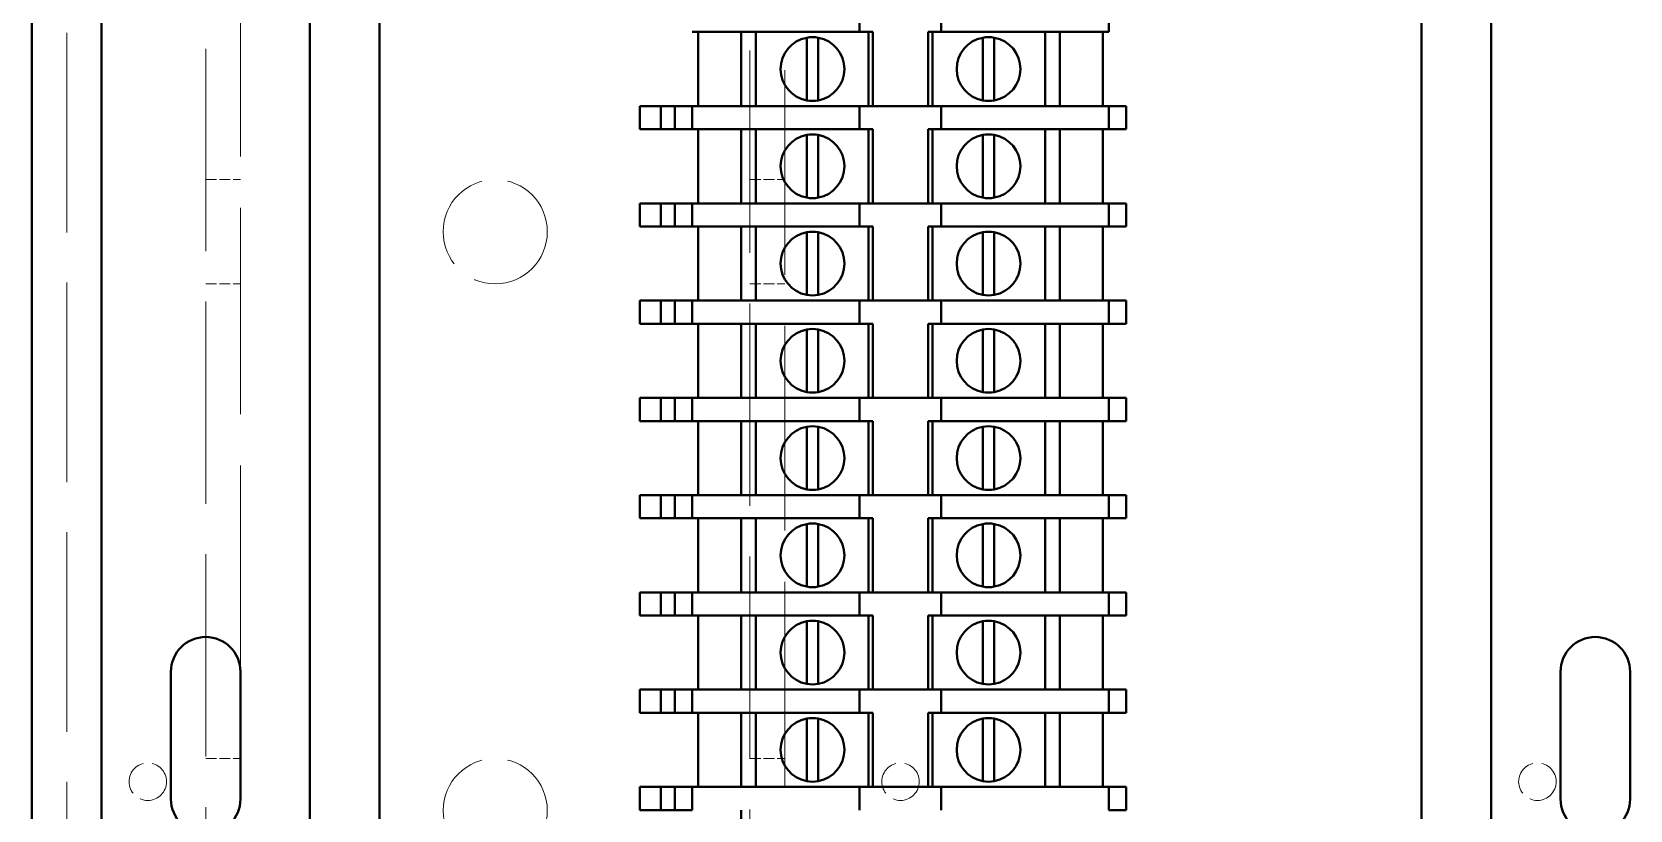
# Model space of a CAD drawing. Header units: millimetres. Extents: x 0 to 4752, y 0 to 3360.
# Drawn here: x 3539.1 to 3677.1, y 1175.9 to 1243.1 of the extents above; entities that cross this region are included whole.
import ezdxf

# ---------------------------------------------------------------- set-up
doc = ezdxf.new("R2010")
doc.units = ezdxf.units.MM
doc.header["$LTSCALE"] = 8
doc.linetypes.add('DASHED', pattern=[0.2067, 0.1654, -0.0413])
doc.layers.add('가려진 것(ISO)', color=2, linetype='DASHED', lineweight=18)
doc.layers.add('가시적인 것(ISO)', color=3, linetype='Continuous', lineweight=40)

msp = doc.modelspace()

# ---------------------------------------------------------------- linework, layer by layer
at = {"layer": '가려진 것(ISO)', "ltscale": 13.203516}
msp.add_line((3554.09, 1005.83), (3554.09, 1398.83), dxfattribs=at)
at = {"layer": '가려진 것(ISO)', "ltscale": 13.215807}
msp.add_line((3601.09, 502.83), (3601.09, 1398.83), dxfattribs=at)
at = {"layer": '가려진 것(ISO)', "ltscale": 13.359282}
msp.add_line((3604.09, 1155.83), (3604.09, 1398.83), dxfattribs=at)
at = {"layer": '가려진 것(ISO)', "ltscale": 13.039731}
msp.add_line((3542.09, 1350.83), (3542.09, 1005.83), dxfattribs=at)
at = {"layer": '가려진 것(ISO)', "ltscale": 13.455491}
for p, q in [((3557.09, 1187.83), (3557.09, 1276.83)), ((3557.09, 1087.83), (3557.09, 1176.83))]:
    msp.add_line(p, q, dxfattribs=at)
at = {"layer": '가려진 것(ISO)', "ltscale": 0.714161}
for p, q in [((3554.09, 1230.33), (3557.09, 1230.33)), ((3601.09, 1230.33), (3604.09, 1230.33)), ((3554.09, 1221.33), (3557.09, 1221.33)), ((3601.09, 1221.33), (3604.09, 1221.33)), ((3554.09, 1180.33), (3557.09, 1180.33)), ((3601.09, 1180.33), (3604.09, 1180.33))]:
    msp.add_line(p, q, dxfattribs=at)
at = {"layer": '가려진 것(ISO)', "ltscale": 6.731654}
for centre in [(3579.09, 1225.83), (3579.09, 1175.83)]:
    msp.add_circle(centre, 4.5, dxfattribs=at)
at = {"layer": '가려진 것(ISO)', "ltscale": 2.424827}
for centre in [(3549.09, 1178.33), (3614.09, 1178.33), (3669.09, 1178.33)]:
    msp.add_circle(centre, 1.62, dxfattribs=at)
at = {"layer": '가시적인 것(ISO)'}
for p, q in [((3539.09, 1005.83), (3539.09, 1345.18)), ((3545.09, 1005.83), (3545.09, 1345.18)), ((3563.09, 1005.83), (3563.09, 1345.18)), ((3569.09, 1005.83), (3569.09, 1345.18)), ((3659.09, 1005.83), (3659.09, 1345.18)), ((3665.09, 1005.83), (3665.09, 1345.18)), ((3610.56, 1245.08), (3610.56, 1243.08)), ((3617.61, 1245.08), (3617.61, 1243.08)), ((3632.09, 1245.08), (3632.09, 1243.08)), ((3596.09, 1243.08), (3597.49, 1243.08)), ((3596.63, 1243.08), (3596.63, 1236.68)), ((3609.09, 1243.08), (3597.49, 1243.08)), ((3600.34, 1243.08), (3600.34, 1236.68)), ((3601.59, 1243.08), (3601.59, 1236.68)), ((3609.09, 1243.08), (3610.56, 1243.08)), ((3611.69, 1243.08), (3610.56, 1243.08)), ((3611.34, 1243.08), (3611.34, 1236.68)), ((3611.69, 1243.08), (3611.69, 1236.68)), ((3616.49, 1243.08), (3616.49, 1236.68)), ((3617.61, 1243.08), (3616.49, 1243.08)), ((3616.84, 1243.08), (3616.84, 1236.68)), ((3617.61, 1243.08), (3619.09, 1243.08)), ((3630.69, 1243.08), (3619.09, 1243.08)), ((3626.59, 1243.08), (3626.59, 1236.68)), ((3627.84, 1243.08), (3627.84, 1236.68)), ((3630.69, 1243.08), (3632.09, 1243.08)), ((3631.55, 1243.08), (3631.55, 1236.68)), ((3605.99, 1238.74), (3605.99, 1241.03)), ((3606.99, 1241.03), (3606.99, 1238.74)), ((3621.19, 1238.74), (3621.19, 1241.03)), ((3622.19, 1241.03), (3622.19, 1238.74)), ((3593.39, 1236.68), (3591.59, 1236.68)), ((3591.59, 1236.68), (3591.59, 1234.68)), ((3594.59, 1236.68), (3593.39, 1236.68)), ((3593.39, 1236.68), (3593.39, 1234.68)), ((3596.09, 1236.68), (3594.59, 1236.68)), ((3594.59, 1236.68), (3594.59, 1234.68)), ((3596.09, 1236.68), (3597.49, 1236.68)), ((3596.09, 1236.68), (3596.09, 1234.68)), ((3609.09, 1236.68), (3597.49, 1236.68)), ((3609.09, 1236.68), (3610.56, 1236.68)), ((3617.61, 1236.68), (3610.56, 1236.68)), ((3610.56, 1236.68), (3610.56, 1234.68)), ((3616.49, 1236.68), (3611.69, 1236.68)), ((3617.61, 1236.68), (3619.09, 1236.68)), ((3617.61, 1236.68), (3617.61, 1234.68)), ((3630.69, 1236.68), (3619.09, 1236.68)), ((3630.69, 1236.68), (3632.09, 1236.68)), ((3633.59, 1236.68), (3632.09, 1236.68)), ((3632.09, 1236.68), (3632.09, 1234.68)), ((3633.59, 1236.68), (3633.59, 1234.68)), ((3593.39, 1234.68), (3591.59, 1234.68)), ((3594.59, 1234.68), (3593.39, 1234.68)), ((3596.09, 1234.68), (3594.59, 1234.68)), ((3596.09, 1234.68), (3597.49, 1234.68)), ((3596.63, 1234.68), (3596.63, 1228.28)), ((3609.09, 1234.68), (3597.49, 1234.68)), ((3600.34, 1234.68), (3600.34, 1228.28)), ((3601.59, 1234.68), (3601.59, 1228.28)), ((3609.09, 1234.68), (3610.56, 1234.68)), ((3611.69, 1234.68), (3610.56, 1234.68)), ((3611.34, 1234.68), (3611.34, 1228.28)), ((3611.69, 1234.68), (3611.69, 1228.28)), ((3616.49, 1234.68), (3616.49, 1228.28)), ((3617.61, 1234.68), (3616.49, 1234.68)), ((3616.84, 1234.68), (3616.84, 1228.28)), ((3617.61, 1234.68), (3619.09, 1234.68)), ((3630.69, 1234.68), (3619.09, 1234.68)), ((3626.59, 1234.68), (3626.59, 1228.28)), ((3627.84, 1234.68), (3627.84, 1228.28)), ((3630.69, 1234.68), (3632.09, 1234.68)), ((3631.55, 1234.68), (3631.55, 1228.28)), ((3633.59, 1234.68), (3632.09, 1234.68)), ((3605.99, 1230.34), (3605.99, 1232.63)), ((3606.99, 1232.63), (3606.99, 1230.34)), ((3621.19, 1230.34), (3621.19, 1232.63)), ((3622.19, 1232.63), (3622.19, 1230.34)), ((3593.39, 1228.28), (3591.59, 1228.28)), ((3591.59, 1228.28), (3591.59, 1226.28)), ((3594.59, 1228.28), (3593.39, 1228.28)), ((3593.39, 1228.28), (3593.39, 1226.28)), ((3596.09, 1228.28), (3594.59, 1228.28)), ((3594.59, 1228.28), (3594.59, 1226.28)), ((3596.09, 1228.28), (3597.49, 1228.28)), ((3596.09, 1228.28), (3596.09, 1226.28)), ((3609.09, 1228.28), (3597.49, 1228.28)), ((3609.09, 1228.28), (3610.56, 1228.28)), ((3617.61, 1228.28), (3610.56, 1228.28)), ((3610.56, 1228.28), (3610.56, 1226.28)), ((3616.49, 1228.28), (3611.69, 1228.28)), ((3617.61, 1228.28), (3619.09, 1228.28)), ((3617.61, 1228.28), (3617.61, 1226.28)), ((3630.69, 1228.28), (3619.09, 1228.28)), ((3630.69, 1228.28), (3632.09, 1228.28)), ((3633.59, 1228.28), (3632.09, 1228.28)), ((3632.09, 1228.28), (3632.09, 1226.28)), ((3633.59, 1228.28), (3633.59, 1226.28)), ((3593.39, 1226.28), (3591.59, 1226.28)), ((3594.59, 1226.28), (3593.39, 1226.28)), ((3596.09, 1226.28), (3594.59, 1226.28)), ((3596.09, 1226.28), (3597.49, 1226.28)), ((3596.63, 1226.28), (3596.63, 1219.88)), ((3609.09, 1226.28), (3597.49, 1226.28)), ((3600.34, 1226.28), (3600.34, 1219.88)), ((3601.59, 1226.28), (3601.59, 1219.88)), ((3609.09, 1226.28), (3610.56, 1226.28)), ((3611.69, 1226.28), (3610.56, 1226.28)), ((3611.34, 1226.28), (3611.34, 1219.88)), ((3611.69, 1226.28), (3611.69, 1219.88)), ((3616.49, 1226.28), (3616.49, 1219.88)), ((3617.61, 1226.28), (3616.49, 1226.28)), ((3616.84, 1226.28), (3616.84, 1219.88)), ((3617.61, 1226.28), (3619.09, 1226.28)), ((3630.69, 1226.28), (3619.09, 1226.28)), ((3626.59, 1226.28), (3626.59, 1219.88)), ((3627.84, 1226.28), (3627.84, 1219.88)), ((3630.69, 1226.28), (3632.09, 1226.28)), ((3631.55, 1226.28), (3631.55, 1219.88)), ((3633.59, 1226.28), (3632.09, 1226.28)), ((3605.99, 1221.94), (3605.99, 1224.23)), ((3606.99, 1224.23), (3606.99, 1221.94)), ((3621.19, 1221.94), (3621.19, 1224.23)), ((3622.19, 1224.23), (3622.19, 1221.94)), ((3593.39, 1219.88), (3591.59, 1219.88)), ((3591.59, 1219.88), (3591.59, 1217.88)), ((3594.59, 1219.88), (3593.39, 1219.88)), ((3593.39, 1219.88), (3593.39, 1217.88)), ((3596.09, 1219.88), (3594.59, 1219.88)), ((3594.59, 1219.88), (3594.59, 1217.88)), ((3596.09, 1219.88), (3597.49, 1219.88)), ((3596.09, 1219.88), (3596.09, 1217.88)), ((3609.09, 1219.88), (3597.49, 1219.88)), ((3609.09, 1219.88), (3610.56, 1219.88)), ((3617.61, 1219.88), (3610.56, 1219.88)), ((3610.56, 1219.88), (3610.56, 1217.88)), ((3616.49, 1219.88), (3611.69, 1219.88)), ((3617.61, 1219.88), (3619.09, 1219.88)), ((3617.61, 1219.88), (3617.61, 1217.88)), ((3630.69, 1219.88), (3619.09, 1219.88)), ((3630.69, 1219.88), (3632.09, 1219.88)), ((3633.59, 1219.88), (3632.09, 1219.88)), ((3632.09, 1219.88), (3632.09, 1217.88)), ((3633.59, 1219.88), (3633.59, 1217.88)), ((3593.39, 1217.88), (3591.59, 1217.88)), ((3594.59, 1217.88), (3593.39, 1217.88)), ((3596.09, 1217.88), (3594.59, 1217.88)), ((3596.09, 1217.88), (3597.49, 1217.88)), ((3596.63, 1217.88), (3596.63, 1211.48)), ((3609.09, 1217.88), (3597.49, 1217.88)), ((3600.34, 1217.88), (3600.34, 1211.48)), ((3601.59, 1217.88), (3601.59, 1211.48)), ((3609.09, 1217.88), (3610.56, 1217.88)), ((3611.69, 1217.88), (3610.56, 1217.88)), ((3611.34, 1217.88), (3611.34, 1211.48)), ((3611.69, 1217.88), (3611.69, 1211.48)), ((3616.49, 1217.88), (3616.49, 1211.48)), ((3617.61, 1217.88), (3616.49, 1217.88)), ((3616.84, 1217.88), (3616.84, 1211.48)), ((3617.61, 1217.88), (3619.09, 1217.88)), ((3630.69, 1217.88), (3619.09, 1217.88)), ((3626.59, 1217.88), (3626.59, 1211.48)), ((3627.84, 1217.88), (3627.84, 1211.48)), ((3630.69, 1217.88), (3632.09, 1217.88)), ((3631.55, 1217.88), (3631.55, 1211.48)), ((3633.59, 1217.88), (3632.09, 1217.88)), ((3605.99, 1213.54), (3605.99, 1215.83)), ((3606.99, 1215.83), (3606.99, 1213.54)), ((3621.19, 1213.54), (3621.19, 1215.83)), ((3622.19, 1215.83), (3622.19, 1213.54)), ((3593.39, 1211.48), (3591.59, 1211.48)), ((3591.59, 1211.48), (3591.59, 1209.48)), ((3594.59, 1211.48), (3593.39, 1211.48)), ((3593.39, 1211.48), (3593.39, 1209.48)), ((3596.09, 1211.48), (3594.59, 1211.48)), ((3594.59, 1211.48), (3594.59, 1209.48)), ((3596.09, 1211.48), (3597.49, 1211.48)), ((3596.09, 1211.48), (3596.09, 1209.48)), ((3609.09, 1211.48), (3597.49, 1211.48)), ((3609.09, 1211.48), (3610.56, 1211.48)), ((3617.61, 1211.48), (3610.56, 1211.48)), ((3610.56, 1211.48), (3610.56, 1209.48)), ((3616.49, 1211.48), (3611.69, 1211.48)), ((3617.61, 1211.48), (3619.09, 1211.48)), ((3617.61, 1211.48), (3617.61, 1209.48)), ((3630.69, 1211.48), (3619.09, 1211.48)), ((3630.69, 1211.48), (3632.09, 1211.48)), ((3633.59, 1211.48), (3632.09, 1211.48)), ((3632.09, 1211.48), (3632.09, 1209.48)), ((3633.59, 1211.48), (3633.59, 1209.48)), ((3593.39, 1209.48), (3591.59, 1209.48)), ((3594.59, 1209.48), (3593.39, 1209.48)), ((3596.09, 1209.48), (3594.59, 1209.48)), ((3596.09, 1209.48), (3597.49, 1209.48)), ((3596.63, 1209.48), (3596.63, 1203.08)), ((3609.09, 1209.48), (3597.49, 1209.48)), ((3600.34, 1209.48), (3600.34, 1203.08)), ((3601.59, 1209.48), (3601.59, 1203.08)), ((3609.09, 1209.48), (3610.56, 1209.48)), ((3611.69, 1209.48), (3610.56, 1209.48)), ((3611.34, 1209.48), (3611.34, 1203.08)), ((3611.69, 1209.48), (3611.69, 1203.08)), ((3616.49, 1209.48), (3616.49, 1203.08)), ((3617.61, 1209.48), (3616.49, 1209.48)), ((3616.84, 1209.48), (3616.84, 1203.08)), ((3617.61, 1209.48), (3619.09, 1209.48)), ((3630.69, 1209.48), (3619.09, 1209.48)), ((3626.59, 1209.48), (3626.59, 1203.08)), ((3627.84, 1209.48), (3627.84, 1203.08)), ((3630.69, 1209.48), (3632.09, 1209.48)), ((3631.55, 1209.48), (3631.55, 1203.08)), ((3633.59, 1209.48), (3632.09, 1209.48)), ((3605.99, 1205.14), (3605.99, 1207.43)), ((3606.99, 1207.43), (3606.99, 1205.14)), ((3621.19, 1205.14), (3621.19, 1207.43)), ((3622.19, 1207.43), (3622.19, 1205.14)), ((3593.39, 1203.08), (3591.59, 1203.08)), ((3591.59, 1203.08), (3591.59, 1201.08)), ((3594.59, 1203.08), (3593.39, 1203.08)), ((3593.39, 1203.08), (3593.39, 1201.08)), ((3596.09, 1203.08), (3594.59, 1203.08)), ((3594.59, 1203.08), (3594.59, 1201.08)), ((3596.09, 1203.08), (3597.49, 1203.08)), ((3596.09, 1203.08), (3596.09, 1201.08)), ((3609.09, 1203.08), (3597.49, 1203.08)), ((3609.09, 1203.08), (3610.56, 1203.08)), ((3617.61, 1203.08), (3610.56, 1203.08)), ((3610.56, 1203.08), (3610.56, 1201.08)), ((3616.49, 1203.08), (3611.69, 1203.08)), ((3617.61, 1203.08), (3619.09, 1203.08)), ((3617.61, 1203.08), (3617.61, 1201.08)), ((3630.69, 1203.08), (3619.09, 1203.08)), ((3630.69, 1203.08), (3632.09, 1203.08)), ((3633.59, 1203.08), (3632.09, 1203.08)), ((3632.09, 1203.08), (3632.09, 1201.08)), ((3633.59, 1203.08), (3633.59, 1201.08)), ((3593.39, 1201.08), (3591.59, 1201.08)), ((3594.59, 1201.08), (3593.39, 1201.08)), ((3596.09, 1201.08), (3594.59, 1201.08)), ((3596.09, 1201.08), (3597.49, 1201.08)), ((3596.63, 1201.08), (3596.63, 1194.68)), ((3609.09, 1201.08), (3597.49, 1201.08)), ((3600.34, 1201.08), (3600.34, 1194.68)), ((3601.59, 1201.08), (3601.59, 1194.68)), ((3609.09, 1201.08), (3610.56, 1201.08)), ((3611.69, 1201.08), (3610.56, 1201.08)), ((3611.34, 1201.08), (3611.34, 1194.68)), ((3611.69, 1201.08), (3611.69, 1194.68)), ((3616.49, 1201.08), (3616.49, 1194.68)), ((3617.61, 1201.08), (3616.49, 1201.08)), ((3616.84, 1201.08), (3616.84, 1194.68)), ((3617.61, 1201.08), (3619.09, 1201.08)), ((3630.69, 1201.08), (3619.09, 1201.08)), ((3626.59, 1201.08), (3626.59, 1194.68)), ((3627.84, 1201.08), (3627.84, 1194.68)), ((3630.69, 1201.08), (3632.09, 1201.08)), ((3631.55, 1201.08), (3631.55, 1194.68)), ((3633.59, 1201.08), (3632.09, 1201.08)), ((3605.99, 1196.74), (3605.99, 1199.03)), ((3606.99, 1199.03), (3606.99, 1196.74)), ((3621.19, 1196.74), (3621.19, 1199.03)), ((3622.19, 1199.03), (3622.19, 1196.74)), ((3593.39, 1194.68), (3591.59, 1194.68)), ((3591.59, 1194.68), (3591.59, 1192.68)), ((3594.59, 1194.68), (3593.39, 1194.68)), ((3593.39, 1194.68), (3593.39, 1192.68)), ((3596.09, 1194.68), (3594.59, 1194.68)), ((3594.59, 1194.68), (3594.59, 1192.68)), ((3596.09, 1194.68), (3597.49, 1194.68)), ((3596.09, 1194.68), (3596.09, 1192.68)), ((3609.09, 1194.68), (3597.49, 1194.68)), ((3609.09, 1194.68), (3610.56, 1194.68)), ((3617.61, 1194.68), (3610.56, 1194.68)), ((3610.56, 1194.68), (3610.56, 1192.68)), ((3616.49, 1194.68), (3611.69, 1194.68)), ((3617.61, 1194.68), (3619.09, 1194.68)), ((3617.61, 1194.68), (3617.61, 1192.68)), ((3630.69, 1194.68), (3619.09, 1194.68)), ((3630.69, 1194.68), (3632.09, 1194.68)), ((3633.59, 1194.68), (3632.09, 1194.68)), ((3632.09, 1194.68), (3632.09, 1192.68)), ((3633.59, 1194.68), (3633.59, 1192.68)), ((3593.39, 1192.68), (3591.59, 1192.68)), ((3594.59, 1192.68), (3593.39, 1192.68)), ((3596.09, 1192.68), (3594.59, 1192.68)), ((3596.09, 1192.68), (3597.49, 1192.68)), ((3596.63, 1192.68), (3596.63, 1186.28)), ((3609.09, 1192.68), (3597.49, 1192.68)), ((3600.34, 1192.68), (3600.34, 1186.28)), ((3601.59, 1192.68), (3601.59, 1186.28)), ((3609.09, 1192.68), (3610.56, 1192.68)), ((3611.69, 1192.68), (3610.56, 1192.68)), ((3611.34, 1192.68), (3611.34, 1186.28)), ((3611.69, 1192.68), (3611.69, 1186.28)), ((3616.49, 1192.68), (3616.49, 1186.28)), ((3617.61, 1192.68), (3616.49, 1192.68)), ((3616.84, 1192.68), (3616.84, 1186.28)), ((3617.61, 1192.68), (3619.09, 1192.68)), ((3630.69, 1192.68), (3619.09, 1192.68)), ((3626.59, 1192.68), (3626.59, 1186.28)), ((3627.84, 1192.68), (3627.84, 1186.28)), ((3630.69, 1192.68), (3632.09, 1192.68)), ((3631.55, 1192.68), (3631.55, 1186.28)), ((3633.59, 1192.68), (3632.09, 1192.68)), ((3605.99, 1188.34), (3605.99, 1190.63)), ((3606.99, 1190.63), (3606.99, 1188.34)), ((3621.19, 1188.34), (3621.19, 1190.63)), ((3622.19, 1190.63), (3622.19, 1188.34)), ((3551.09, 1176.83), (3551.09, 1187.83)), ((3557.09, 1187.83), (3557.09, 1176.83)), ((3671.09, 1176.83), (3671.09, 1187.83)), ((3677.09, 1187.83), (3677.09, 1176.83)), ((3593.39, 1186.28), (3591.59, 1186.28)), ((3591.59, 1186.28), (3591.59, 1184.28)), ((3594.59, 1186.28), (3593.39, 1186.28)), ((3593.39, 1186.28), (3593.39, 1184.28)), ((3596.09, 1186.28), (3594.59, 1186.28)), ((3594.59, 1186.28), (3594.59, 1184.28)), ((3596.09, 1186.28), (3597.49, 1186.28)), ((3596.09, 1186.28), (3596.09, 1184.28)), ((3609.09, 1186.28), (3597.49, 1186.28)), ((3609.09, 1186.28), (3610.56, 1186.28)), ((3617.61, 1186.28), (3610.56, 1186.28)), ((3610.56, 1186.28), (3610.56, 1184.28)), ((3616.49, 1186.28), (3611.69, 1186.28)), ((3617.61, 1186.28), (3619.09, 1186.28)), ((3617.61, 1186.28), (3617.61, 1184.28)), ((3630.69, 1186.28), (3619.09, 1186.28)), ((3630.69, 1186.28), (3632.09, 1186.28)), ((3633.59, 1186.28), (3632.09, 1186.28)), ((3632.09, 1186.28), (3632.09, 1184.28)), ((3633.59, 1186.28), (3633.59, 1184.28)), ((3593.39, 1184.28), (3591.59, 1184.28)), ((3594.59, 1184.28), (3593.39, 1184.28)), ((3596.09, 1184.28), (3594.59, 1184.28)), ((3596.09, 1184.28), (3597.49, 1184.28)), ((3596.63, 1184.28), (3596.63, 1177.88)), ((3609.09, 1184.28), (3597.49, 1184.28)), ((3600.34, 1184.28), (3600.34, 1177.88)), ((3601.59, 1184.28), (3601.59, 1177.88)), ((3609.09, 1184.28), (3610.56, 1184.28)), ((3611.69, 1184.28), (3610.56, 1184.28)), ((3611.34, 1184.28), (3611.34, 1177.88)), ((3611.69, 1184.28), (3611.69, 1177.88)), ((3616.49, 1184.28), (3616.49, 1177.88)), ((3617.61, 1184.28), (3616.49, 1184.28)), ((3616.84, 1184.28), (3616.84, 1177.88)), ((3617.61, 1184.28), (3619.09, 1184.28)), ((3630.69, 1184.28), (3619.09, 1184.28)), ((3626.59, 1184.28), (3626.59, 1177.88)), ((3627.84, 1184.28), (3627.84, 1177.88)), ((3630.69, 1184.28), (3632.09, 1184.28)), ((3631.55, 1184.28), (3631.55, 1177.88)), ((3633.59, 1184.28), (3632.09, 1184.28)), ((3605.99, 1179.94), (3605.99, 1182.23)), ((3606.99, 1182.23), (3606.99, 1179.94)), ((3621.19, 1179.94), (3621.19, 1182.23)), ((3622.19, 1182.23), (3622.19, 1179.94)), ((3593.39, 1177.88), (3591.59, 1177.88)), ((3591.59, 1177.88), (3591.59, 1175.88)), ((3594.59, 1177.88), (3593.39, 1177.88)), ((3593.39, 1177.88), (3593.39, 1175.88)), ((3596.09, 1177.88), (3594.59, 1177.88)), ((3594.59, 1177.88), (3594.59, 1175.88)), ((3596.09, 1177.88), (3597.49, 1177.88)), ((3596.09, 1177.88), (3596.09, 1175.88)), ((3609.09, 1177.88), (3597.49, 1177.88)), ((3609.09, 1177.88), (3610.56, 1177.88)), ((3617.61, 1177.88), (3610.56, 1177.88)), ((3610.56, 1177.88), (3610.56, 1175.88)), ((3616.49, 1177.88), (3611.69, 1177.88)), ((3617.61, 1177.88), (3619.09, 1177.88)), ((3617.61, 1177.88), (3617.61, 1175.88)), ((3630.69, 1177.88), (3619.09, 1177.88)), ((3630.69, 1177.88), (3632.09, 1177.88)), ((3633.59, 1177.88), (3632.09, 1177.88)), ((3632.09, 1177.88), (3632.09, 1175.88)), ((3633.59, 1177.88), (3633.59, 1175.88)), ((3593.39, 1175.88), (3591.59, 1175.88)), ((3594.59, 1175.88), (3593.39, 1175.88)), ((3596.09, 1175.88), (3594.59, 1175.88)), ((3600.34, 1175.88), (3600.34, 1169.48)), ((3633.59, 1175.88), (3632.09, 1175.88))]:
    msp.add_line(p, q, dxfattribs=at)
for centre, radius, start, end in [((3606.49, 1239.88), 2.75, 100.4757, 259.5243), ((3606.49, 1239.88), 2.75, 79.5243, 100.4757), ((3606.49, 1239.88), 2.75, 280.4757, 79.5243), ((3621.69, 1239.88), 2.75, 100.4757, 259.5243), ((3621.69, 1239.88), 2.75, 79.5243, 100.4757), ((3621.69, 1239.88), 2.75, 280.4757, 79.5243), ((3606.49, 1239.88), 2.75, 259.5243, 280.4757), ((3621.69, 1239.88), 2.75, 259.5243, 280.4757), ((3606.49, 1231.48), 2.75, 100.4757, 259.5243), ((3606.49, 1231.48), 2.75, 79.5243, 100.4757), ((3606.49, 1231.48), 2.75, 280.4757, 79.5243), ((3621.69, 1231.48), 2.75, 100.4757, 259.5243), ((3621.69, 1231.48), 2.75, 79.5243, 100.4757), ((3621.69, 1231.48), 2.75, 280.4757, 79.5243), ((3606.49, 1231.48), 2.75, 259.5243, 280.4757), ((3621.69, 1231.48), 2.75, 259.5243, 280.4757), ((3606.49, 1223.08), 2.75, 100.4757, 259.5243), ((3606.49, 1223.08), 2.75, 79.5243, 100.4757), ((3606.49, 1223.08), 2.75, 280.4757, 79.5243), ((3621.69, 1223.08), 2.75, 100.4757, 259.5243), ((3621.69, 1223.08), 2.75, 79.5243, 100.4757), ((3621.69, 1223.08), 2.75, 280.4757, 79.5243), ((3606.49, 1223.08), 2.75, 259.5243, 280.4757), ((3621.69, 1223.08), 2.75, 259.5243, 280.4757), ((3606.49, 1214.68), 2.75, 100.4757, 259.5243), ((3606.49, 1214.68), 2.75, 79.5243, 100.4757), ((3606.49, 1214.68), 2.75, 280.4757, 79.5243), ((3621.69, 1214.68), 2.75, 100.4757, 259.5243), ((3621.69, 1214.68), 2.75, 79.5243, 100.4757), ((3621.69, 1214.68), 2.75, 280.4757, 79.5243), ((3606.49, 1214.68), 2.75, 259.5243, 280.4757), ((3621.69, 1214.68), 2.75, 259.5243, 280.4757), ((3606.49, 1206.28), 2.75, 100.4757, 259.5243), ((3606.49, 1206.28), 2.75, 79.5243, 100.4757), ((3606.49, 1206.28), 2.75, 280.4757, 79.5243), ((3621.69, 1206.28), 2.75, 100.4757, 259.5243), ((3621.69, 1206.28), 2.75, 79.5243, 100.4757), ((3621.69, 1206.28), 2.75, 280.4757, 79.5243), ((3606.49, 1206.28), 2.75, 259.5243, 280.4757), ((3621.69, 1206.28), 2.75, 259.5243, 280.4757), ((3606.49, 1197.88), 2.75, 79.5243, 100.4757), ((3621.69, 1197.88), 2.75, 79.5243, 100.4757), ((3606.49, 1197.88), 2.75, 100.4757, 259.5243), ((3606.49, 1197.88), 2.75, 280.4757, 79.5243), ((3621.69, 1197.88), 2.75, 100.4757, 259.5243), ((3621.69, 1197.88), 2.75, 280.4757, 79.5243), ((3606.49, 1197.88), 2.75, 259.5243, 280.4757), ((3621.69, 1197.88), 2.75, 259.5243, 280.4757), ((3606.49, 1189.48), 2.75, 100.4757, 259.5243), ((3606.49, 1189.48), 2.75, 79.5243, 100.4757), ((3606.49, 1189.48), 2.75, 280.4757, 79.5243), ((3621.69, 1189.48), 2.75, 100.4757, 259.5243), ((3621.69, 1189.48), 2.75, 79.5243, 100.4757), ((3621.69, 1189.48), 2.75, 280.4757, 79.5243), ((3554.09, 1187.83), 3, 0, 180), ((3674.09, 1187.83), 3, 0, 180), ((3606.49, 1189.48), 2.75, 259.5243, 280.4757), ((3621.69, 1189.48), 2.75, 259.5243, 280.4757), ((3606.49, 1181.08), 2.75, 100.4757, 259.5243), ((3606.49, 1181.08), 2.75, 79.5243, 100.4757), ((3606.49, 1181.08), 2.75, 280.4757, 79.5243), ((3621.69, 1181.08), 2.75, 100.4757, 259.5243), ((3621.69, 1181.08), 2.75, 79.5243, 100.4757), ((3621.69, 1181.08), 2.75, 280.4757, 79.5243), ((3606.49, 1181.08), 2.75, 259.5243, 280.4757), ((3621.69, 1181.08), 2.75, 259.5243, 280.4757), ((3554.09, 1176.83), 3, 180, 0), ((3674.09, 1176.83), 3, 180, 0)]:
    msp.add_arc(centre, radius, start, end, dxfattribs=at)
for points, knots in [([(3605.99, 1241.03), (3605.99, 1241.23), (3605.99, 1241.46), (3605.99, 1241.82), (3605.99, 1242.01), (3605.99, 1242.28), (3605.99, 1242.4), (3605.99, 1242.54), (3605.99, 1242.57), (3605.99, 1242.59)], [0.7826557, 0.7826557, 0.7826557, 0.7826557, 0.8426253, 0.8426253, 0.8991856, 0.8991856, 0.9546323, 0.9546323, 1.009615, 1.009615, 1.009615, 1.009615]), ([(3606.99, 1242.59), (3606.99, 1242.57), (3606.99, 1242.54), (3606.99, 1242.4), (3606.99, 1242.28), (3606.99, 1242.01), (3606.99, 1241.82), (3606.99, 1241.46), (3606.99, 1241.23), (3606.99, 1241.03)], [0.3365383, 0.3365383, 0.3365383, 0.3365383, 0.391521, 0.391521, 0.4469677, 0.4469677, 0.503528, 0.503528, 0.5634976, 0.5634976, 0.5634976, 0.5634976]), ([(3621.19, 1241.03), (3621.19, 1241.23), (3621.19, 1241.46), (3621.19, 1241.82), (3621.19, 1242.01), (3621.19, 1242.28), (3621.19, 1242.4), (3621.19, 1242.54), (3621.19, 1242.57), (3621.19, 1242.59)], [0.7826557, 0.7826557, 0.7826557, 0.7826557, 0.8426253, 0.8426253, 0.8991856, 0.8991856, 0.9546323, 0.9546323, 1.009615, 1.009615, 1.009615, 1.009615]), ([(3622.19, 1242.59), (3622.19, 1242.57), (3622.19, 1242.54), (3622.19, 1242.4), (3622.19, 1242.28), (3622.19, 1242.01), (3622.19, 1241.82), (3622.19, 1241.46), (3622.19, 1241.23), (3622.19, 1241.03)], [0.3365383, 0.3365383, 0.3365383, 0.3365383, 0.391521, 0.391521, 0.4469677, 0.4469677, 0.503528, 0.503528, 0.5634976, 0.5634976, 0.5634976, 0.5634976]), ([(3605.99, 1237.18), (3605.99, 1237.2), (3605.99, 1237.22), (3605.99, 1237.36), (3605.99, 1237.49), (3605.99, 1237.75), (3605.99, 1237.94), (3605.99, 1238.3), (3605.99, 1238.54), (3605.99, 1238.74)], [0.3365383, 0.3365383, 0.3365383, 0.3365383, 0.391521, 0.391521, 0.4469677, 0.4469677, 0.503528, 0.503528, 0.5634976, 0.5634976, 0.5634976, 0.5634976]), ([(3606.99, 1238.74), (3606.99, 1238.54), (3606.99, 1238.3), (3606.99, 1237.94), (3606.99, 1237.75), (3606.99, 1237.49), (3606.99, 1237.36), (3606.99, 1237.22), (3606.99, 1237.2), (3606.99, 1237.18)], [0.7826557, 0.7826557, 0.7826557, 0.7826557, 0.8426253, 0.8426253, 0.8991856, 0.8991856, 0.9546323, 0.9546323, 1.009615, 1.009615, 1.009615, 1.009615]), ([(3621.19, 1237.18), (3621.19, 1237.2), (3621.19, 1237.22), (3621.19, 1237.36), (3621.19, 1237.49), (3621.19, 1237.75), (3621.19, 1237.94), (3621.19, 1238.3), (3621.19, 1238.54), (3621.19, 1238.74)], [0.3365383, 0.3365383, 0.3365383, 0.3365383, 0.391521, 0.391521, 0.4469677, 0.4469677, 0.503528, 0.503528, 0.5634976, 0.5634976, 0.5634976, 0.5634976]), ([(3622.19, 1238.74), (3622.19, 1238.54), (3622.19, 1238.3), (3622.19, 1237.94), (3622.19, 1237.75), (3622.19, 1237.49), (3622.19, 1237.36), (3622.19, 1237.22), (3622.19, 1237.2), (3622.19, 1237.18)], [0.7826557, 0.7826557, 0.7826557, 0.7826557, 0.8426253, 0.8426253, 0.8991856, 0.8991856, 0.9546323, 0.9546323, 1.009615, 1.009615, 1.009615, 1.009615]), ([(3605.99, 1232.63), (3605.99, 1232.83), (3605.99, 1233.06), (3605.99, 1233.42), (3605.99, 1233.61), (3605.99, 1233.88), (3605.99, 1234), (3605.99, 1234.14), (3605.99, 1234.17), (3605.99, 1234.19)], [0.7826557, 0.7826557, 0.7826557, 0.7826557, 0.8426253, 0.8426253, 0.8991856, 0.8991856, 0.9546323, 0.9546323, 1.009615, 1.009615, 1.009615, 1.009615]), ([(3606.99, 1234.19), (3606.99, 1234.17), (3606.99, 1234.14), (3606.99, 1234), (3606.99, 1233.88), (3606.99, 1233.61), (3606.99, 1233.42), (3606.99, 1233.06), (3606.99, 1232.83), (3606.99, 1232.63)], [0.3365383, 0.3365383, 0.3365383, 0.3365383, 0.391521, 0.391521, 0.4469677, 0.4469677, 0.503528, 0.503528, 0.5634976, 0.5634976, 0.5634976, 0.5634976]), ([(3621.19, 1232.63), (3621.19, 1232.83), (3621.19, 1233.06), (3621.19, 1233.42), (3621.19, 1233.61), (3621.19, 1233.88), (3621.19, 1234), (3621.19, 1234.14), (3621.19, 1234.17), (3621.19, 1234.19)], [0.7826557, 0.7826557, 0.7826557, 0.7826557, 0.8426253, 0.8426253, 0.8991856, 0.8991856, 0.9546323, 0.9546323, 1.009615, 1.009615, 1.009615, 1.009615]), ([(3622.19, 1234.19), (3622.19, 1234.17), (3622.19, 1234.14), (3622.19, 1234), (3622.19, 1233.88), (3622.19, 1233.61), (3622.19, 1233.42), (3622.19, 1233.06), (3622.19, 1232.83), (3622.19, 1232.63)], [0.3365383, 0.3365383, 0.3365383, 0.3365383, 0.391521, 0.391521, 0.4469677, 0.4469677, 0.503528, 0.503528, 0.5634976, 0.5634976, 0.5634976, 0.5634976]), ([(3605.99, 1228.78), (3605.99, 1228.8), (3605.99, 1228.82), (3605.99, 1228.96), (3605.99, 1229.09), (3605.99, 1229.35), (3605.99, 1229.54), (3605.99, 1229.9), (3605.99, 1230.14), (3605.99, 1230.34)], [0.3365383, 0.3365383, 0.3365383, 0.3365383, 0.391521, 0.391521, 0.4469677, 0.4469677, 0.503528, 0.503528, 0.5634976, 0.5634976, 0.5634976, 0.5634976]), ([(3606.99, 1230.34), (3606.99, 1230.14), (3606.99, 1229.9), (3606.99, 1229.54), (3606.99, 1229.35), (3606.99, 1229.09), (3606.99, 1228.96), (3606.99, 1228.82), (3606.99, 1228.8), (3606.99, 1228.78)], [0.7826557, 0.7826557, 0.7826557, 0.7826557, 0.8426253, 0.8426253, 0.8991856, 0.8991856, 0.9546323, 0.9546323, 1.009615, 1.009615, 1.009615, 1.009615]), ([(3621.19, 1228.78), (3621.19, 1228.8), (3621.19, 1228.82), (3621.19, 1228.96), (3621.19, 1229.09), (3621.19, 1229.35), (3621.19, 1229.54), (3621.19, 1229.9), (3621.19, 1230.14), (3621.19, 1230.34)], [0.3365383, 0.3365383, 0.3365383, 0.3365383, 0.391521, 0.391521, 0.4469677, 0.4469677, 0.503528, 0.503528, 0.5634976, 0.5634976, 0.5634976, 0.5634976]), ([(3622.19, 1230.34), (3622.19, 1230.14), (3622.19, 1229.9), (3622.19, 1229.54), (3622.19, 1229.35), (3622.19, 1229.09), (3622.19, 1228.96), (3622.19, 1228.82), (3622.19, 1228.8), (3622.19, 1228.78)], [0.7826557, 0.7826557, 0.7826557, 0.7826557, 0.8426253, 0.8426253, 0.8991856, 0.8991856, 0.9546323, 0.9546323, 1.009615, 1.009615, 1.009615, 1.009615]), ([(3605.99, 1224.23), (3605.99, 1224.43), (3605.99, 1224.66), (3605.99, 1225.02), (3605.99, 1225.21), (3605.99, 1225.48), (3605.99, 1225.6), (3605.99, 1225.74), (3605.99, 1225.77), (3605.99, 1225.79)], [0.7826557, 0.7826557, 0.7826557, 0.7826557, 0.8426253, 0.8426253, 0.8991856, 0.8991856, 0.9546323, 0.9546323, 1.009615, 1.009615, 1.009615, 1.009615]), ([(3606.99, 1225.79), (3606.99, 1225.77), (3606.99, 1225.74), (3606.99, 1225.6), (3606.99, 1225.48), (3606.99, 1225.21), (3606.99, 1225.02), (3606.99, 1224.66), (3606.99, 1224.43), (3606.99, 1224.23)], [0.3365383, 0.3365383, 0.3365383, 0.3365383, 0.391521, 0.391521, 0.4469677, 0.4469677, 0.503528, 0.503528, 0.5634976, 0.5634976, 0.5634976, 0.5634976]), ([(3621.19, 1224.23), (3621.19, 1224.43), (3621.19, 1224.66), (3621.19, 1225.02), (3621.19, 1225.21), (3621.19, 1225.48), (3621.19, 1225.6), (3621.19, 1225.74), (3621.19, 1225.77), (3621.19, 1225.79)], [0.7826557, 0.7826557, 0.7826557, 0.7826557, 0.8426253, 0.8426253, 0.8991856, 0.8991856, 0.9546323, 0.9546323, 1.009615, 1.009615, 1.009615, 1.009615]), ([(3622.19, 1225.79), (3622.19, 1225.77), (3622.19, 1225.74), (3622.19, 1225.6), (3622.19, 1225.48), (3622.19, 1225.21), (3622.19, 1225.02), (3622.19, 1224.66), (3622.19, 1224.43), (3622.19, 1224.23)], [0.3365383, 0.3365383, 0.3365383, 0.3365383, 0.391521, 0.391521, 0.4469677, 0.4469677, 0.503528, 0.503528, 0.5634976, 0.5634976, 0.5634976, 0.5634976]), ([(3605.99, 1220.38), (3605.99, 1220.4), (3605.99, 1220.42), (3605.99, 1220.56), (3605.99, 1220.69), (3605.99, 1220.95), (3605.99, 1221.14), (3605.99, 1221.5), (3605.99, 1221.74), (3605.99, 1221.94)], [0.3365383, 0.3365383, 0.3365383, 0.3365383, 0.391521, 0.391521, 0.4469677, 0.4469677, 0.503528, 0.503528, 0.5634976, 0.5634976, 0.5634976, 0.5634976]), ([(3606.99, 1221.94), (3606.99, 1221.74), (3606.99, 1221.5), (3606.99, 1221.14), (3606.99, 1220.95), (3606.99, 1220.69), (3606.99, 1220.56), (3606.99, 1220.42), (3606.99, 1220.4), (3606.99, 1220.38)], [0.7826557, 0.7826557, 0.7826557, 0.7826557, 0.8426253, 0.8426253, 0.8991856, 0.8991856, 0.9546323, 0.9546323, 1.009615, 1.009615, 1.009615, 1.009615]), ([(3621.19, 1220.38), (3621.19, 1220.4), (3621.19, 1220.42), (3621.19, 1220.56), (3621.19, 1220.69), (3621.19, 1220.95), (3621.19, 1221.14), (3621.19, 1221.5), (3621.19, 1221.74), (3621.19, 1221.94)], [0.3365383, 0.3365383, 0.3365383, 0.3365383, 0.391521, 0.391521, 0.4469677, 0.4469677, 0.503528, 0.503528, 0.5634976, 0.5634976, 0.5634976, 0.5634976]), ([(3622.19, 1221.94), (3622.19, 1221.74), (3622.19, 1221.5), (3622.19, 1221.14), (3622.19, 1220.95), (3622.19, 1220.69), (3622.19, 1220.56), (3622.19, 1220.42), (3622.19, 1220.4), (3622.19, 1220.38)], [0.7826557, 0.7826557, 0.7826557, 0.7826557, 0.8426253, 0.8426253, 0.8991856, 0.8991856, 0.9546323, 0.9546323, 1.009615, 1.009615, 1.009615, 1.009615]), ([(3605.99, 1215.83), (3605.99, 1216.03), (3605.99, 1216.26), (3605.99, 1216.62), (3605.99, 1216.81), (3605.99, 1217.08), (3605.99, 1217.2), (3605.99, 1217.34), (3605.99, 1217.37), (3605.99, 1217.39)], [0.7826557, 0.7826557, 0.7826557, 0.7826557, 0.8426253, 0.8426253, 0.8991856, 0.8991856, 0.9546323, 0.9546323, 1.009615, 1.009615, 1.009615, 1.009615]), ([(3606.99, 1217.39), (3606.99, 1217.37), (3606.99, 1217.34), (3606.99, 1217.2), (3606.99, 1217.08), (3606.99, 1216.81), (3606.99, 1216.62), (3606.99, 1216.26), (3606.99, 1216.03), (3606.99, 1215.83)], [0.3365383, 0.3365383, 0.3365383, 0.3365383, 0.391521, 0.391521, 0.4469677, 0.4469677, 0.503528, 0.503528, 0.5634976, 0.5634976, 0.5634976, 0.5634976]), ([(3621.19, 1215.83), (3621.19, 1216.03), (3621.19, 1216.26), (3621.19, 1216.62), (3621.19, 1216.81), (3621.19, 1217.08), (3621.19, 1217.2), (3621.19, 1217.34), (3621.19, 1217.37), (3621.19, 1217.39)], [0.7826557, 0.7826557, 0.7826557, 0.7826557, 0.8426253, 0.8426253, 0.8991856, 0.8991856, 0.9546323, 0.9546323, 1.009615, 1.009615, 1.009615, 1.009615]), ([(3622.19, 1217.39), (3622.19, 1217.37), (3622.19, 1217.34), (3622.19, 1217.2), (3622.19, 1217.08), (3622.19, 1216.81), (3622.19, 1216.62), (3622.19, 1216.26), (3622.19, 1216.03), (3622.19, 1215.83)], [0.3365383, 0.3365383, 0.3365383, 0.3365383, 0.391521, 0.391521, 0.4469677, 0.4469677, 0.503528, 0.503528, 0.5634976, 0.5634976, 0.5634976, 0.5634976]), ([(3605.99, 1211.98), (3605.99, 1212), (3605.99, 1212.02), (3605.99, 1212.16), (3605.99, 1212.29), (3605.99, 1212.55), (3605.99, 1212.74), (3605.99, 1213.1), (3605.99, 1213.34), (3605.99, 1213.54)], [0.3365383, 0.3365383, 0.3365383, 0.3365383, 0.391521, 0.391521, 0.4469677, 0.4469677, 0.503528, 0.503528, 0.5634976, 0.5634976, 0.5634976, 0.5634976]), ([(3606.99, 1213.54), (3606.99, 1213.34), (3606.99, 1213.1), (3606.99, 1212.74), (3606.99, 1212.55), (3606.99, 1212.29), (3606.99, 1212.16), (3606.99, 1212.02), (3606.99, 1212), (3606.99, 1211.98)], [0.7826557, 0.7826557, 0.7826557, 0.7826557, 0.8426253, 0.8426253, 0.8991856, 0.8991856, 0.9546323, 0.9546323, 1.009615, 1.009615, 1.009615, 1.009615]), ([(3621.19, 1211.98), (3621.19, 1212), (3621.19, 1212.02), (3621.19, 1212.16), (3621.19, 1212.29), (3621.19, 1212.55), (3621.19, 1212.74), (3621.19, 1213.1), (3621.19, 1213.34), (3621.19, 1213.54)], [0.3365383, 0.3365383, 0.3365383, 0.3365383, 0.391521, 0.391521, 0.4469677, 0.4469677, 0.503528, 0.503528, 0.5634976, 0.5634976, 0.5634976, 0.5634976]), ([(3622.19, 1213.54), (3622.19, 1213.34), (3622.19, 1213.1), (3622.19, 1212.74), (3622.19, 1212.55), (3622.19, 1212.29), (3622.19, 1212.16), (3622.19, 1212.02), (3622.19, 1212), (3622.19, 1211.98)], [0.7826557, 0.7826557, 0.7826557, 0.7826557, 0.8426253, 0.8426253, 0.8991856, 0.8991856, 0.9546323, 0.9546323, 1.009615, 1.009615, 1.009615, 1.009615]), ([(3605.99, 1207.43), (3605.99, 1207.63), (3605.99, 1207.86), (3605.99, 1208.22), (3605.99, 1208.41), (3605.99, 1208.68), (3605.99, 1208.8), (3605.99, 1208.94), (3605.99, 1208.97), (3605.99, 1208.99)], [0.7826557, 0.7826557, 0.7826557, 0.7826557, 0.8426253, 0.8426253, 0.8991856, 0.8991856, 0.9546323, 0.9546323, 1.009615, 1.009615, 1.009615, 1.009615]), ([(3606.99, 1208.99), (3606.99, 1208.97), (3606.99, 1208.94), (3606.99, 1208.8), (3606.99, 1208.68), (3606.99, 1208.41), (3606.99, 1208.22), (3606.99, 1207.86), (3606.99, 1207.63), (3606.99, 1207.43)], [0.3365383, 0.3365383, 0.3365383, 0.3365383, 0.391521, 0.391521, 0.4469677, 0.4469677, 0.503528, 0.503528, 0.5634976, 0.5634976, 0.5634976, 0.5634976]), ([(3621.19, 1207.43), (3621.19, 1207.63), (3621.19, 1207.86), (3621.19, 1208.22), (3621.19, 1208.41), (3621.19, 1208.68), (3621.19, 1208.8), (3621.19, 1208.94), (3621.19, 1208.97), (3621.19, 1208.99)], [0.7826557, 0.7826557, 0.7826557, 0.7826557, 0.8426253, 0.8426253, 0.8991856, 0.8991856, 0.9546323, 0.9546323, 1.009615, 1.009615, 1.009615, 1.009615]), ([(3622.19, 1208.99), (3622.19, 1208.97), (3622.19, 1208.94), (3622.19, 1208.8), (3622.19, 1208.68), (3622.19, 1208.41), (3622.19, 1208.22), (3622.19, 1207.86), (3622.19, 1207.63), (3622.19, 1207.43)], [0.3365383, 0.3365383, 0.3365383, 0.3365383, 0.391521, 0.391521, 0.4469677, 0.4469677, 0.503528, 0.503528, 0.5634976, 0.5634976, 0.5634976, 0.5634976]), ([(3605.99, 1203.58), (3605.99, 1203.6), (3605.99, 1203.62), (3605.99, 1203.76), (3605.99, 1203.89), (3605.99, 1204.15), (3605.99, 1204.34), (3605.99, 1204.7), (3605.99, 1204.94), (3605.99, 1205.14)], [0.3365383, 0.3365383, 0.3365383, 0.3365383, 0.391521, 0.391521, 0.4469677, 0.4469677, 0.503528, 0.503528, 0.5634976, 0.5634976, 0.5634976, 0.5634976]), ([(3606.99, 1205.14), (3606.99, 1204.94), (3606.99, 1204.7), (3606.99, 1204.34), (3606.99, 1204.15), (3606.99, 1203.89), (3606.99, 1203.76), (3606.99, 1203.62), (3606.99, 1203.6), (3606.99, 1203.58)], [0.7826557, 0.7826557, 0.7826557, 0.7826557, 0.8426253, 0.8426253, 0.8991856, 0.8991856, 0.9546323, 0.9546323, 1.009615, 1.009615, 1.009615, 1.009615]), ([(3621.19, 1203.58), (3621.19, 1203.6), (3621.19, 1203.62), (3621.19, 1203.76), (3621.19, 1203.89), (3621.19, 1204.15), (3621.19, 1204.34), (3621.19, 1204.7), (3621.19, 1204.94), (3621.19, 1205.14)], [0.3365383, 0.3365383, 0.3365383, 0.3365383, 0.391521, 0.391521, 0.4469677, 0.4469677, 0.503528, 0.503528, 0.5634976, 0.5634976, 0.5634976, 0.5634976]), ([(3622.19, 1205.14), (3622.19, 1204.94), (3622.19, 1204.7), (3622.19, 1204.34), (3622.19, 1204.15), (3622.19, 1203.89), (3622.19, 1203.76), (3622.19, 1203.62), (3622.19, 1203.6), (3622.19, 1203.58)], [0.7826557, 0.7826557, 0.7826557, 0.7826557, 0.8426253, 0.8426253, 0.8991856, 0.8991856, 0.9546323, 0.9546323, 1.009615, 1.009615, 1.009615, 1.009615]), ([(3605.99, 1199.03), (3605.99, 1199.23), (3605.99, 1199.46), (3605.99, 1199.82), (3605.99, 1200.01), (3605.99, 1200.28), (3605.99, 1200.4), (3605.99, 1200.54), (3605.99, 1200.57), (3605.99, 1200.59)], [0.7826557, 0.7826557, 0.7826557, 0.7826557, 0.8426253, 0.8426253, 0.8991856, 0.8991856, 0.9546323, 0.9546323, 1.009615, 1.009615, 1.009615, 1.009615]), ([(3606.99, 1200.59), (3606.99, 1200.57), (3606.99, 1200.54), (3606.99, 1200.4), (3606.99, 1200.28), (3606.99, 1200.01), (3606.99, 1199.82), (3606.99, 1199.46), (3606.99, 1199.23), (3606.99, 1199.03)], [0.3365383, 0.3365383, 0.3365383, 0.3365383, 0.391521, 0.391521, 0.4469677, 0.4469677, 0.503528, 0.503528, 0.5634976, 0.5634976, 0.5634976, 0.5634976]), ([(3621.19, 1199.03), (3621.19, 1199.23), (3621.19, 1199.46), (3621.19, 1199.82), (3621.19, 1200.01), (3621.19, 1200.28), (3621.19, 1200.4), (3621.19, 1200.54), (3621.19, 1200.57), (3621.19, 1200.59)], [0.7826557, 0.7826557, 0.7826557, 0.7826557, 0.8426253, 0.8426253, 0.8991856, 0.8991856, 0.9546323, 0.9546323, 1.009615, 1.009615, 1.009615, 1.009615]), ([(3622.19, 1200.59), (3622.19, 1200.57), (3622.19, 1200.54), (3622.19, 1200.4), (3622.19, 1200.28), (3622.19, 1200.01), (3622.19, 1199.82), (3622.19, 1199.46), (3622.19, 1199.23), (3622.19, 1199.03)], [0.3365383, 0.3365383, 0.3365383, 0.3365383, 0.391521, 0.391521, 0.4469677, 0.4469677, 0.503528, 0.503528, 0.5634976, 0.5634976, 0.5634976, 0.5634976]), ([(3605.99, 1195.18), (3605.99, 1195.2), (3605.99, 1195.22), (3605.99, 1195.36), (3605.99, 1195.49), (3605.99, 1195.75), (3605.99, 1195.94), (3605.99, 1196.3), (3605.99, 1196.54), (3605.99, 1196.74)], [0.3365383, 0.3365383, 0.3365383, 0.3365383, 0.391521, 0.391521, 0.4469677, 0.4469677, 0.503528, 0.503528, 0.5634976, 0.5634976, 0.5634976, 0.5634976]), ([(3606.99, 1196.74), (3606.99, 1196.54), (3606.99, 1196.3), (3606.99, 1195.94), (3606.99, 1195.75), (3606.99, 1195.49), (3606.99, 1195.36), (3606.99, 1195.22), (3606.99, 1195.2), (3606.99, 1195.18)], [0.7826557, 0.7826557, 0.7826557, 0.7826557, 0.8426253, 0.8426253, 0.8991856, 0.8991856, 0.9546323, 0.9546323, 1.009615, 1.009615, 1.009615, 1.009615]), ([(3621.19, 1195.18), (3621.19, 1195.2), (3621.19, 1195.22), (3621.19, 1195.36), (3621.19, 1195.49), (3621.19, 1195.75), (3621.19, 1195.94), (3621.19, 1196.3), (3621.19, 1196.54), (3621.19, 1196.74)], [0.3365383, 0.3365383, 0.3365383, 0.3365383, 0.391521, 0.391521, 0.4469677, 0.4469677, 0.503528, 0.503528, 0.5634976, 0.5634976, 0.5634976, 0.5634976]), ([(3622.19, 1196.74), (3622.19, 1196.54), (3622.19, 1196.3), (3622.19, 1195.94), (3622.19, 1195.75), (3622.19, 1195.49), (3622.19, 1195.36), (3622.19, 1195.22), (3622.19, 1195.2), (3622.19, 1195.18)], [0.7826557, 0.7826557, 0.7826557, 0.7826557, 0.8426253, 0.8426253, 0.8991856, 0.8991856, 0.9546323, 0.9546323, 1.009615, 1.009615, 1.009615, 1.009615]), ([(3605.99, 1190.63), (3605.99, 1190.83), (3605.99, 1191.06), (3605.99, 1191.42), (3605.99, 1191.61), (3605.99, 1191.88), (3605.99, 1192), (3605.99, 1192.14), (3605.99, 1192.17), (3605.99, 1192.19)], [0.7826557, 0.7826557, 0.7826557, 0.7826557, 0.8426253, 0.8426253, 0.8991856, 0.8991856, 0.9546323, 0.9546323, 1.009615, 1.009615, 1.009615, 1.009615]), ([(3606.99, 1192.19), (3606.99, 1192.17), (3606.99, 1192.14), (3606.99, 1192), (3606.99, 1191.88), (3606.99, 1191.61), (3606.99, 1191.42), (3606.99, 1191.06), (3606.99, 1190.83), (3606.99, 1190.63)], [0.3365383, 0.3365383, 0.3365383, 0.3365383, 0.391521, 0.391521, 0.4469677, 0.4469677, 0.503528, 0.503528, 0.5634976, 0.5634976, 0.5634976, 0.5634976]), ([(3621.19, 1190.63), (3621.19, 1190.83), (3621.19, 1191.06), (3621.19, 1191.42), (3621.19, 1191.61), (3621.19, 1191.88), (3621.19, 1192), (3621.19, 1192.14), (3621.19, 1192.17), (3621.19, 1192.19)], [0.7826557, 0.7826557, 0.7826557, 0.7826557, 0.8426253, 0.8426253, 0.8991856, 0.8991856, 0.9546323, 0.9546323, 1.009615, 1.009615, 1.009615, 1.009615]), ([(3622.19, 1192.19), (3622.19, 1192.17), (3622.19, 1192.14), (3622.19, 1192), (3622.19, 1191.88), (3622.19, 1191.61), (3622.19, 1191.42), (3622.19, 1191.06), (3622.19, 1190.83), (3622.19, 1190.63)], [0.3365383, 0.3365383, 0.3365383, 0.3365383, 0.391521, 0.391521, 0.4469677, 0.4469677, 0.503528, 0.503528, 0.5634976, 0.5634976, 0.5634976, 0.5634976]), ([(3605.99, 1186.78), (3605.99, 1186.8), (3605.99, 1186.82), (3605.99, 1186.96), (3605.99, 1187.09), (3605.99, 1187.35), (3605.99, 1187.54), (3605.99, 1187.9), (3605.99, 1188.14), (3605.99, 1188.34)], [0.3365383, 0.3365383, 0.3365383, 0.3365383, 0.391521, 0.391521, 0.4469677, 0.4469677, 0.503528, 0.503528, 0.5634976, 0.5634976, 0.5634976, 0.5634976]), ([(3606.99, 1188.34), (3606.99, 1188.14), (3606.99, 1187.9), (3606.99, 1187.54), (3606.99, 1187.35), (3606.99, 1187.09), (3606.99, 1186.96), (3606.99, 1186.82), (3606.99, 1186.8), (3606.99, 1186.78)], [0.7826557, 0.7826557, 0.7826557, 0.7826557, 0.8426253, 0.8426253, 0.8991856, 0.8991856, 0.9546323, 0.9546323, 1.009615, 1.009615, 1.009615, 1.009615]), ([(3621.19, 1186.78), (3621.19, 1186.8), (3621.19, 1186.82), (3621.19, 1186.96), (3621.19, 1187.09), (3621.19, 1187.35), (3621.19, 1187.54), (3621.19, 1187.9), (3621.19, 1188.14), (3621.19, 1188.34)], [0.3365383, 0.3365383, 0.3365383, 0.3365383, 0.391521, 0.391521, 0.4469677, 0.4469677, 0.503528, 0.503528, 0.5634976, 0.5634976, 0.5634976, 0.5634976]), ([(3622.19, 1188.34), (3622.19, 1188.14), (3622.19, 1187.9), (3622.19, 1187.54), (3622.19, 1187.35), (3622.19, 1187.09), (3622.19, 1186.96), (3622.19, 1186.82), (3622.19, 1186.8), (3622.19, 1186.78)], [0.7826557, 0.7826557, 0.7826557, 0.7826557, 0.8426253, 0.8426253, 0.8991856, 0.8991856, 0.9546323, 0.9546323, 1.009615, 1.009615, 1.009615, 1.009615]), ([(3605.99, 1182.23), (3605.99, 1182.43), (3605.99, 1182.66), (3605.99, 1183.02), (3605.99, 1183.21), (3605.99, 1183.48), (3605.99, 1183.6), (3605.99, 1183.74), (3605.99, 1183.77), (3605.99, 1183.79)], [0.7826557, 0.7826557, 0.7826557, 0.7826557, 0.8426253, 0.8426253, 0.8991856, 0.8991856, 0.9546323, 0.9546323, 1.009615, 1.009615, 1.009615, 1.009615]), ([(3606.99, 1183.79), (3606.99, 1183.77), (3606.99, 1183.74), (3606.99, 1183.6), (3606.99, 1183.48), (3606.99, 1183.21), (3606.99, 1183.02), (3606.99, 1182.66), (3606.99, 1182.43), (3606.99, 1182.23)], [0.3365383, 0.3365383, 0.3365383, 0.3365383, 0.391521, 0.391521, 0.4469677, 0.4469677, 0.503528, 0.503528, 0.5634976, 0.5634976, 0.5634976, 0.5634976]), ([(3621.19, 1182.23), (3621.19, 1182.43), (3621.19, 1182.66), (3621.19, 1183.02), (3621.19, 1183.21), (3621.19, 1183.48), (3621.19, 1183.6), (3621.19, 1183.74), (3621.19, 1183.77), (3621.19, 1183.79)], [0.7826557, 0.7826557, 0.7826557, 0.7826557, 0.8426253, 0.8426253, 0.8991856, 0.8991856, 0.9546323, 0.9546323, 1.009615, 1.009615, 1.009615, 1.009615]), ([(3622.19, 1183.79), (3622.19, 1183.77), (3622.19, 1183.74), (3622.19, 1183.6), (3622.19, 1183.48), (3622.19, 1183.21), (3622.19, 1183.02), (3622.19, 1182.66), (3622.19, 1182.43), (3622.19, 1182.23)], [0.3365383, 0.3365383, 0.3365383, 0.3365383, 0.391521, 0.391521, 0.4469677, 0.4469677, 0.503528, 0.503528, 0.5634976, 0.5634976, 0.5634976, 0.5634976]), ([(3605.99, 1178.38), (3605.99, 1178.4), (3605.99, 1178.42), (3605.99, 1178.56), (3605.99, 1178.69), (3605.99, 1178.95), (3605.99, 1179.14), (3605.99, 1179.5), (3605.99, 1179.74), (3605.99, 1179.94)], [0.3365383, 0.3365383, 0.3365383, 0.3365383, 0.391521, 0.391521, 0.4469677, 0.4469677, 0.503528, 0.503528, 0.5634976, 0.5634976, 0.5634976, 0.5634976]), ([(3606.99, 1179.94), (3606.99, 1179.74), (3606.99, 1179.5), (3606.99, 1179.14), (3606.99, 1178.95), (3606.99, 1178.69), (3606.99, 1178.56), (3606.99, 1178.42), (3606.99, 1178.4), (3606.99, 1178.38)], [0.7826557, 0.7826557, 0.7826557, 0.7826557, 0.8426253, 0.8426253, 0.8991856, 0.8991856, 0.9546323, 0.9546323, 1.009615, 1.009615, 1.009615, 1.009615]), ([(3621.19, 1178.38), (3621.19, 1178.4), (3621.19, 1178.42), (3621.19, 1178.56), (3621.19, 1178.69), (3621.19, 1178.95), (3621.19, 1179.14), (3621.19, 1179.5), (3621.19, 1179.74), (3621.19, 1179.94)], [0.3365383, 0.3365383, 0.3365383, 0.3365383, 0.391521, 0.391521, 0.4469677, 0.4469677, 0.503528, 0.503528, 0.5634976, 0.5634976, 0.5634976, 0.5634976]), ([(3622.19, 1179.94), (3622.19, 1179.74), (3622.19, 1179.5), (3622.19, 1179.14), (3622.19, 1178.95), (3622.19, 1178.69), (3622.19, 1178.56), (3622.19, 1178.42), (3622.19, 1178.4), (3622.19, 1178.38)], [0.7826557, 0.7826557, 0.7826557, 0.7826557, 0.8426253, 0.8426253, 0.8991856, 0.8991856, 0.9546323, 0.9546323, 1.009615, 1.009615, 1.009615, 1.009615])]:
    msp.add_open_spline(points, degree=3, knots=knots, dxfattribs=at)

doc.saveas('drawing.dxf')
